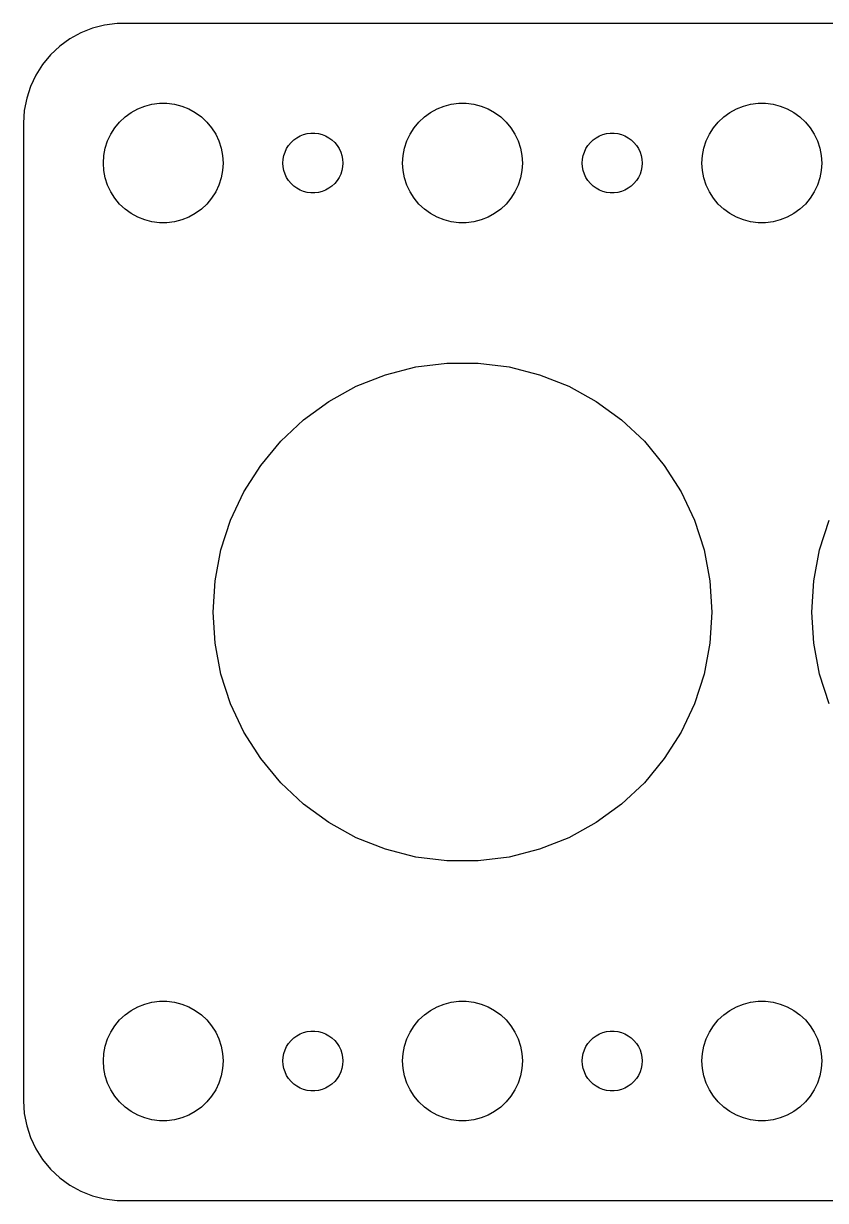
# Model space of a CAD drawing. Header units: metres. Extents: x -82 to 82, y 40 to 98.
# Drawn here: x -82 to -41.8, y 39.5 to 98.5 of the extents above; entities that cross this region are included whole.
import ezdxf

# ---------------------------------------------------------------- set-up
doc = ezdxf.new("R2010")
doc.units = ezdxf.units.M

msp = doc.modelspace()

# ---------------------------------------------------------------- linework, layer by layer
for p, q in [((-79.1289, 98.0241), (-79.6791, 97.7216)), ((-78.5451, 98.2553), (-79.1289, 98.0241)), ((-77.9369, 98.4114), (-78.5451, 98.2553)), ((-77.3139, 98.4901), (-77.9369, 98.4114)), ((77.3139, 98.4901), (-77.3139, 98.4901)), ((-80.1871, 97.3526), (-80.6448, 96.9227)), ((-79.6791, 97.7216), (-80.1871, 97.3526)), ((-80.6448, 96.9227), (-81.0451, 96.4389)), ((-81.0451, 96.4389), (-81.3815, 95.9088)), ((-81.3815, 95.9088), (-81.6489, 95.3406)), ((-81.6489, 95.3406), (-81.8429, 94.7434)), ((-81.8429, 94.7434), (-81.9606, 94.1267)), ((-75.927, 94.3532), (-75.5621, 94.4469)), ((-75.5621, 94.4469), (-75.1884, 94.4941)), ((-75.1884, 94.4941), (-74.8116, 94.4941)), ((-74.8116, 94.4941), (-74.4379, 94.4469)), ((-74.4379, 94.4469), (-74.073, 94.3532)), ((-60.927, 94.3532), (-60.5621, 94.4469)), ((-60.5621, 94.4469), (-60.1884, 94.4941)), ((-60.1884, 94.4941), (-59.8116, 94.4941)), ((-59.8116, 94.4941), (-59.4379, 94.4469)), ((-59.4379, 94.4469), (-59.0729, 94.3532)), ((-45.927, 94.3532), (-45.5621, 94.4469)), ((-45.5621, 94.4469), (-45.1884, 94.4941)), ((-45.1884, 94.4941), (-44.8116, 94.4941)), ((-44.8116, 94.4941), (-44.4379, 94.4469)), ((-44.4379, 94.4469), (-44.0729, 94.3532)), ((-81.9606, 94.1267), (-82, 93.5)), ((-77.1869, 93.5536), (-76.9123, 93.8115)), ((-76.9123, 93.8115), (-76.6075, 94.033)), ((-76.6075, 94.033), (-76.2773, 94.2145)), ((-76.2773, 94.2145), (-75.927, 94.3532)), ((-74.073, 94.3532), (-73.7227, 94.2145)), ((-73.7227, 94.2145), (-73.3925, 94.033)), ((-73.3925, 94.033), (-73.0877, 93.8115)), ((-73.0877, 93.8115), (-72.8131, 93.5536)), ((-62.1869, 93.5536), (-61.9123, 93.8115)), ((-61.9123, 93.8115), (-61.6075, 94.033)), ((-61.6075, 94.033), (-61.2773, 94.2145)), ((-61.2773, 94.2145), (-60.927, 94.3532)), ((-59.0729, 94.3532), (-58.7227, 94.2145)), ((-58.7227, 94.2145), (-58.3925, 94.033)), ((-58.3925, 94.033), (-58.0877, 93.8115)), ((-58.0877, 93.8115), (-57.8131, 93.5536)), ((-47.1869, 93.5536), (-46.9123, 93.8115)), ((-46.9123, 93.8115), (-46.6075, 94.033)), ((-46.6075, 94.033), (-46.2773, 94.2145)), ((-46.2773, 94.2145), (-45.927, 94.3532)), ((-44.0729, 94.3532), (-43.7227, 94.2145)), ((-43.7227, 94.2145), (-43.3925, 94.033)), ((-43.3925, 94.033), (-43.0877, 93.8115)), ((-43.0877, 93.8115), (-42.8131, 93.5536)), ((-82, 93.5), (-82, 44.5)), ((-77.6289, 92.9453), (-77.427, 93.2634)), ((-77.427, 93.2634), (-77.1869, 93.5536)), ((-72.8131, 93.5536), (-72.573, 93.2634)), ((-72.573, 93.2634), (-72.3711, 92.9453)), ((-62.6289, 92.9453), (-62.427, 93.2634)), ((-62.427, 93.2634), (-62.1869, 93.5536)), ((-57.8131, 93.5536), (-57.5729, 93.2634)), ((-57.5729, 93.2634), (-57.3711, 92.9453)), ((-47.6289, 92.9453), (-47.427, 93.2634)), ((-47.427, 93.2634), (-47.1869, 93.5536)), ((-42.8131, 93.5536), (-42.5729, 93.2634)), ((-42.5729, 93.2634), (-42.3711, 92.9453)), ((-77.9057, 92.2461), (-77.7893, 92.6044)), ((-77.7893, 92.6044), (-77.6289, 92.9453)), ((-72.3711, 92.9453), (-72.2107, 92.6044)), ((-72.2107, 92.6044), (-72.0943, 92.2461)), ((-68.5934, 92.5268), (-68.4561, 92.6558)), ((-68.4561, 92.6558), (-68.3037, 92.7665)), ((-68.3037, 92.7665), (-68.1387, 92.8572)), ((-68.1387, 92.8572), (-67.9635, 92.9266)), ((-67.9635, 92.9266), (-67.7811, 92.9734)), ((-67.7811, 92.9734), (-67.5942, 92.997)), ((-67.5942, 92.997), (-67.4058, 92.997)), ((-67.4058, 92.997), (-67.2189, 92.9734)), ((-67.2189, 92.9734), (-67.0365, 92.9266)), ((-67.0365, 92.9266), (-66.8613, 92.8572)), ((-66.8613, 92.8572), (-66.6963, 92.7665)), ((-66.6963, 92.7665), (-66.5439, 92.6558)), ((-66.5439, 92.6558), (-66.4065, 92.5268)), ((-62.9057, 92.2461), (-62.7893, 92.6044)), ((-62.7893, 92.6044), (-62.6289, 92.9453)), ((-57.3711, 92.9453), (-57.2107, 92.6044)), ((-57.2107, 92.6044), (-57.0942, 92.2461)), ((-53.5934, 92.5268), (-53.4561, 92.6558)), ((-53.4561, 92.6558), (-53.3037, 92.7665)), ((-53.3037, 92.7665), (-53.1387, 92.8572)), ((-53.1387, 92.8572), (-52.9635, 92.9266)), ((-52.9635, 92.9266), (-52.7811, 92.9734)), ((-52.7811, 92.9734), (-52.5942, 92.997)), ((-52.5942, 92.997), (-52.4058, 92.997)), ((-52.4058, 92.997), (-52.2189, 92.9734)), ((-52.2189, 92.9734), (-52.0365, 92.9266)), ((-52.0365, 92.9266), (-51.8613, 92.8572)), ((-51.8613, 92.8572), (-51.6963, 92.7665)), ((-51.6963, 92.7665), (-51.5439, 92.6558)), ((-51.5439, 92.6558), (-51.4065, 92.5268)), ((-47.9057, 92.2461), (-47.7893, 92.6044)), ((-47.7893, 92.6044), (-47.6289, 92.9453)), ((-42.3711, 92.9453), (-42.2107, 92.6044)), ((-42.2107, 92.6044), (-42.0942, 92.2461)), ((-77.9763, 91.876), (-77.9057, 92.2461)), ((-72.0943, 92.2461), (-72.0237, 91.876)), ((-68.9529, 91.873), (-68.8947, 92.0522)), ((-68.8947, 92.0522), (-68.8145, 92.2226)), ((-68.8145, 92.2226), (-68.7135, 92.3817)), ((-68.7135, 92.3817), (-68.5934, 92.5268)), ((-66.4065, 92.5268), (-66.2865, 92.3817)), ((-66.2865, 92.3817), (-66.1855, 92.2226)), ((-66.1855, 92.2226), (-66.1053, 92.0522)), ((-66.1053, 92.0522), (-66.0471, 91.873)), ((-62.9763, 91.876), (-62.9057, 92.2461)), ((-57.0942, 92.2461), (-57.0237, 91.876)), ((-53.9529, 91.873), (-53.8947, 92.0522)), ((-53.8947, 92.0522), (-53.8145, 92.2226)), ((-53.8145, 92.2226), (-53.7135, 92.3817)), ((-53.7135, 92.3817), (-53.5934, 92.5268)), ((-51.4065, 92.5268), (-51.2865, 92.3817)), ((-51.2865, 92.3817), (-51.1855, 92.2226)), ((-51.1855, 92.2226), (-51.1053, 92.0522)), ((-51.1053, 92.0522), (-51.0471, 91.873)), ((-47.9763, 91.876), (-47.9057, 92.2461)), ((-42.0942, 92.2461), (-42.0237, 91.876)), ((-78, 91.5), (-77.9763, 91.876)), ((-77.9763, 91.124), (-78, 91.5)), ((-72.0237, 91.876), (-72, 91.5)), ((-72, 91.5), (-72.0237, 91.124)), ((-69, 91.5), (-68.9882, 91.688)), ((-68.9882, 91.312), (-69, 91.5)), ((-68.9882, 91.688), (-68.9529, 91.873)), ((-66.0471, 91.873), (-66.0118, 91.688)), ((-66.0118, 91.688), (-66, 91.5)), ((-66, 91.5), (-66.0118, 91.312)), ((-63, 91.5), (-62.9763, 91.876)), ((-62.9763, 91.124), (-63, 91.5)), ((-57.0237, 91.876), (-57, 91.5)), ((-57, 91.5), (-57.0237, 91.124)), ((-54, 91.5), (-53.9882, 91.688)), ((-53.9882, 91.312), (-54, 91.5)), ((-53.9882, 91.688), (-53.9529, 91.873)), ((-51.0471, 91.873), (-51.0118, 91.688)), ((-51.0118, 91.688), (-51, 91.5)), ((-51, 91.5), (-51.0118, 91.312)), ((-48, 91.5), (-47.9763, 91.876)), ((-47.9763, 91.124), (-48, 91.5)), ((-42.0237, 91.876), (-42, 91.5)), ((-42, 91.5), (-42.0237, 91.124)), ((-77.9057, 90.7539), (-77.9763, 91.124)), ((-72.0237, 91.124), (-72.0943, 90.7539)), ((-68.9529, 91.127), (-68.9882, 91.312)), ((-68.8947, 90.9478), (-68.9529, 91.127)), ((-68.8145, 90.7774), (-68.8947, 90.9478)), ((-66.1053, 90.9478), (-66.1855, 90.7774)), ((-66.0471, 91.127), (-66.1053, 90.9478)), ((-66.0118, 91.312), (-66.0471, 91.127)), ((-62.9057, 90.7539), (-62.9763, 91.124)), ((-57.0237, 91.124), (-57.0942, 90.7539)), ((-53.9529, 91.127), (-53.9882, 91.312)), ((-53.8947, 90.9478), (-53.9529, 91.127)), ((-53.8145, 90.7774), (-53.8947, 90.9478)), ((-51.1053, 90.9478), (-51.1855, 90.7774)), ((-51.0471, 91.127), (-51.1053, 90.9478)), ((-51.0118, 91.312), (-51.0471, 91.127)), ((-47.9057, 90.7539), (-47.9763, 91.124)), ((-42.0237, 91.124), (-42.0942, 90.7539)), ((-77.7893, 90.3956), (-77.9057, 90.7539)), ((-77.6289, 90.0547), (-77.7893, 90.3956)), ((-72.2107, 90.3956), (-72.3711, 90.0547)), ((-72.0943, 90.7539), (-72.2107, 90.3956)), ((-68.7135, 90.6183), (-68.8145, 90.7774)), ((-68.5934, 90.4732), (-68.7135, 90.6183)), ((-68.4561, 90.3442), (-68.5934, 90.4732)), ((-68.3037, 90.2335), (-68.4561, 90.3442)), ((-66.5439, 90.3442), (-66.6963, 90.2335)), ((-66.4065, 90.4732), (-66.5439, 90.3442)), ((-66.2865, 90.6183), (-66.4065, 90.4732)), ((-66.1855, 90.7774), (-66.2865, 90.6183)), ((-62.7893, 90.3956), (-62.9057, 90.7539)), ((-62.6289, 90.0547), (-62.7893, 90.3956)), ((-57.2107, 90.3956), (-57.3711, 90.0547)), ((-57.0942, 90.7539), (-57.2107, 90.3956)), ((-53.7135, 90.6183), (-53.8145, 90.7774)), ((-53.5934, 90.4732), (-53.7135, 90.6183)), ((-53.4561, 90.3442), (-53.5934, 90.4732)), ((-53.3037, 90.2335), (-53.4561, 90.3442)), ((-51.5439, 90.3442), (-51.6963, 90.2335)), ((-51.4065, 90.4732), (-51.5439, 90.3442)), ((-51.2865, 90.6183), (-51.4065, 90.4732)), ((-51.1855, 90.7774), (-51.2865, 90.6183)), ((-47.7893, 90.3956), (-47.9057, 90.7539)), ((-47.6289, 90.0547), (-47.7893, 90.3956)), ((-42.2107, 90.3956), (-42.3711, 90.0547)), ((-42.0942, 90.7539), (-42.2107, 90.3956)), ((-77.427, 89.7366), (-77.6289, 90.0547)), ((-77.1869, 89.4464), (-77.427, 89.7366)), ((-72.573, 89.7366), (-72.8131, 89.4464)), ((-72.3711, 90.0547), (-72.573, 89.7366)), ((-68.1387, 90.1427), (-68.3037, 90.2335)), ((-67.9635, 90.0734), (-68.1387, 90.1427)), ((-67.7811, 90.0266), (-67.9635, 90.0734)), ((-67.5942, 90.003), (-67.7811, 90.0266)), ((-67.4058, 90.003), (-67.5942, 90.003)), ((-67.2189, 90.0266), (-67.4058, 90.003)), ((-67.0365, 90.0734), (-67.2189, 90.0266)), ((-66.8613, 90.1427), (-67.0365, 90.0734)), ((-66.6963, 90.2335), (-66.8613, 90.1427)), ((-62.427, 89.7366), (-62.6289, 90.0547)), ((-62.1869, 89.4464), (-62.427, 89.7366)), ((-57.5729, 89.7366), (-57.8131, 89.4464)), ((-57.3711, 90.0547), (-57.5729, 89.7366)), ((-53.1387, 90.1427), (-53.3037, 90.2335)), ((-52.9635, 90.0734), (-53.1387, 90.1427)), ((-52.7811, 90.0266), (-52.9635, 90.0734)), ((-52.5942, 90.003), (-52.7811, 90.0266)), ((-52.4058, 90.003), (-52.5942, 90.003)), ((-52.2189, 90.0266), (-52.4058, 90.003)), ((-52.0365, 90.0734), (-52.2189, 90.0266)), ((-51.8613, 90.1427), (-52.0365, 90.0734)), ((-51.6963, 90.2335), (-51.8613, 90.1427)), ((-47.427, 89.7366), (-47.6289, 90.0547)), ((-47.1869, 89.4464), (-47.427, 89.7366)), ((-42.5729, 89.7366), (-42.8131, 89.4464)), ((-42.3711, 90.0547), (-42.5729, 89.7366)), ((-76.9123, 89.1884), (-77.1869, 89.4464)), ((-76.6075, 88.967), (-76.9123, 89.1884)), ((-73.0877, 89.1884), (-73.3925, 88.967)), ((-72.8131, 89.4464), (-73.0877, 89.1884)), ((-61.9123, 89.1884), (-62.1869, 89.4464)), ((-61.6075, 88.967), (-61.9123, 89.1884)), ((-58.0877, 89.1884), (-58.3925, 88.967)), ((-57.8131, 89.4464), (-58.0877, 89.1884)), ((-46.9123, 89.1884), (-47.1869, 89.4464)), ((-46.6075, 88.967), (-46.9123, 89.1884)), ((-43.0877, 89.1884), (-43.3925, 88.967)), ((-42.8131, 89.4464), (-43.0877, 89.1884)), ((-76.2773, 88.7855), (-76.6075, 88.967)), ((-75.927, 88.6468), (-76.2773, 88.7855)), ((-75.5621, 88.5531), (-75.927, 88.6468)), ((-75.1884, 88.5059), (-75.5621, 88.5531)), ((-74.8116, 88.5059), (-75.1884, 88.5059)), ((-74.4379, 88.5531), (-74.8116, 88.5059)), ((-74.073, 88.6468), (-74.4379, 88.5531)), ((-73.7227, 88.7855), (-74.073, 88.6468)), ((-73.3925, 88.967), (-73.7227, 88.7855)), ((-61.2773, 88.7855), (-61.6075, 88.967)), ((-60.927, 88.6468), (-61.2773, 88.7855)), ((-60.5621, 88.5531), (-60.927, 88.6468)), ((-60.1884, 88.5059), (-60.5621, 88.5531)), ((-59.8116, 88.5059), (-60.1884, 88.5059)), ((-59.4379, 88.5531), (-59.8116, 88.5059)), ((-59.0729, 88.6468), (-59.4379, 88.5531)), ((-58.7227, 88.7855), (-59.0729, 88.6468)), ((-58.3925, 88.967), (-58.7227, 88.7855)), ((-46.2773, 88.7855), (-46.6075, 88.967)), ((-45.927, 88.6468), (-46.2773, 88.7855)), ((-45.5621, 88.5531), (-45.927, 88.6468)), ((-45.1884, 88.5059), (-45.5621, 88.5531)), ((-44.8116, 88.5059), (-45.1884, 88.5059)), ((-44.4379, 88.5531), (-44.8116, 88.5059)), ((-44.0729, 88.6468), (-44.4379, 88.5531)), ((-43.7227, 88.7855), (-44.0729, 88.6468)), ((-43.3925, 88.967), (-43.7227, 88.7855)), ((-62.3423, 81.2786), (-60.7849, 81.4753)), ((-60.7849, 81.4753), (-59.2151, 81.4753)), ((-59.2151, 81.4753), (-57.6577, 81.2786)), ((-65.3222, 80.3103), (-63.8627, 80.8882)), ((-63.8627, 80.8882), (-62.3423, 81.2786)), ((-57.6577, 81.2786), (-56.1373, 80.8882)), ((-56.1373, 80.8882), (-54.6777, 80.3103)), ((-66.6978, 79.5541), (-65.3222, 80.3103)), ((-54.6777, 80.3103), (-53.3022, 79.5541)), ((-67.9678, 78.6314), (-66.6978, 79.5541)), ((-53.3022, 79.5541), (-52.0322, 78.6314)), ((-69.1121, 77.5568), (-67.9678, 78.6314)), ((-52.0322, 78.6314), (-50.8879, 77.5568)), ((-70.1127, 76.3473), (-69.1121, 77.5568)), ((-50.8879, 77.5568), (-49.8873, 76.3473)), ((-70.9538, 75.0219), (-70.1127, 76.3473)), ((-49.8873, 76.3473), (-49.0462, 75.0219)), ((-71.6222, 73.6015), (-70.9538, 75.0219)), ((-49.0462, 75.0219), (-48.3778, 73.6015)), ((-72.1073, 72.1086), (-71.6222, 73.6015)), ((-48.3778, 73.6015), (-47.8927, 72.1086)), ((-42.1073, 72.1086), (-41.6222, 73.6015)), ((-72.4014, 70.5667), (-72.1073, 72.1086)), ((-47.8927, 72.1086), (-47.5986, 70.5667)), ((-42.4014, 70.5667), (-42.1073, 72.1086)), ((-72.5, 69), (-72.4014, 70.5667)), ((-47.5986, 70.5667), (-47.5, 69)), ((-42.5, 69), (-42.4014, 70.5667)), ((-72.4014, 67.4333), (-72.5, 69)), ((-47.5, 69), (-47.5986, 67.4333)), ((-42.4014, 67.4333), (-42.5, 69)), ((-72.1073, 65.8914), (-72.4014, 67.4333)), ((-47.5986, 67.4333), (-47.8927, 65.8914)), ((-42.1073, 65.8914), (-42.4014, 67.4333)), ((-71.6222, 64.3985), (-72.1073, 65.8914)), ((-47.8927, 65.8914), (-48.3778, 64.3985)), ((-41.6222, 64.3985), (-42.1073, 65.8914)), ((-70.9538, 62.9781), (-71.6222, 64.3985)), ((-48.3778, 64.3985), (-49.0462, 62.9781)), ((-70.1127, 61.6527), (-70.9538, 62.9781)), ((-49.0462, 62.9781), (-49.8873, 61.6527)), ((-69.1121, 60.4432), (-70.1127, 61.6527)), ((-49.8873, 61.6527), (-50.8879, 60.4432)), ((-67.9678, 59.3686), (-69.1121, 60.4432)), ((-50.8879, 60.4432), (-52.0322, 59.3686)), ((-66.6978, 58.4459), (-67.9678, 59.3686)), ((-52.0322, 59.3686), (-53.3022, 58.4459)), ((-65.3222, 57.6897), (-66.6978, 58.4459)), ((-53.3022, 58.4459), (-54.6777, 57.6897)), ((-63.8627, 57.1118), (-65.3222, 57.6897)), ((-54.6777, 57.6897), (-56.1373, 57.1118)), ((-62.3423, 56.7214), (-63.8627, 57.1118)), ((-60.7849, 56.5247), (-62.3423, 56.7214)), ((-57.6577, 56.7214), (-59.2151, 56.5247)), ((-56.1373, 57.1118), (-57.6577, 56.7214)), ((-59.2151, 56.5247), (-60.7849, 56.5247)), ((-76.9123, 48.8116), (-76.6075, 49.033)), ((-76.6075, 49.033), (-76.2773, 49.2145)), ((-76.2773, 49.2145), (-75.927, 49.3532)), ((-75.927, 49.3532), (-75.5621, 49.4469)), ((-75.5621, 49.4469), (-75.1884, 49.4941)), ((-75.1884, 49.4941), (-74.8116, 49.4941)), ((-74.8116, 49.4941), (-74.4379, 49.4469)), ((-74.4379, 49.4469), (-74.073, 49.3532)), ((-74.073, 49.3532), (-73.7227, 49.2145)), ((-73.7227, 49.2145), (-73.3925, 49.033)), ((-73.3925, 49.033), (-73.0877, 48.8116)), ((-61.9123, 48.8116), (-61.6075, 49.033)), ((-61.6075, 49.033), (-61.2773, 49.2145)), ((-61.2773, 49.2145), (-60.927, 49.3532)), ((-60.927, 49.3532), (-60.5621, 49.4469)), ((-60.5621, 49.4469), (-60.1884, 49.4941)), ((-60.1884, 49.4941), (-59.8116, 49.4941)), ((-59.8116, 49.4941), (-59.4379, 49.4469)), ((-59.4379, 49.4469), (-59.0729, 49.3532)), ((-59.0729, 49.3532), (-58.7227, 49.2145)), ((-58.7227, 49.2145), (-58.3925, 49.033)), ((-58.3925, 49.033), (-58.0877, 48.8116)), ((-46.9123, 48.8116), (-46.6075, 49.033)), ((-46.6075, 49.033), (-46.2773, 49.2145)), ((-46.2773, 49.2145), (-45.927, 49.3532)), ((-45.927, 49.3532), (-45.5621, 49.4469)), ((-45.5621, 49.4469), (-45.1884, 49.4941)), ((-45.1884, 49.4941), (-44.8116, 49.4941)), ((-44.8116, 49.4941), (-44.4379, 49.4469)), ((-44.4379, 49.4469), (-44.0729, 49.3532)), ((-44.0729, 49.3532), (-43.7227, 49.2145)), ((-43.7227, 49.2145), (-43.3925, 49.033)), ((-43.3925, 49.033), (-43.0877, 48.8116)), ((-77.427, 48.2634), (-77.1869, 48.5536)), ((-77.1869, 48.5536), (-76.9123, 48.8116)), ((-73.0877, 48.8116), (-72.8131, 48.5536)), ((-72.8131, 48.5536), (-72.573, 48.2634)), ((-62.427, 48.2634), (-62.1869, 48.5536)), ((-62.1869, 48.5536), (-61.9123, 48.8116)), ((-58.0877, 48.8116), (-57.8131, 48.5536)), ((-57.8131, 48.5536), (-57.5729, 48.2634)), ((-47.427, 48.2634), (-47.1869, 48.5536)), ((-47.1869, 48.5536), (-46.9123, 48.8116)), ((-43.0877, 48.8116), (-42.8131, 48.5536)), ((-42.8131, 48.5536), (-42.5729, 48.2634)), ((-77.7893, 47.6044), (-77.6289, 47.9453)), ((-77.6289, 47.9453), (-77.427, 48.2634)), ((-72.573, 48.2634), (-72.3711, 47.9453)), ((-72.3711, 47.9453), (-72.2107, 47.6044)), ((-68.3037, 47.7665), (-68.1387, 47.8573)), ((-68.1387, 47.8573), (-67.9635, 47.9266)), ((-67.9635, 47.9266), (-67.7811, 47.9734)), ((-67.7811, 47.9734), (-67.5942, 47.997)), ((-67.5942, 47.997), (-67.4058, 47.997)), ((-67.4058, 47.997), (-67.2189, 47.9734)), ((-67.2189, 47.9734), (-67.0365, 47.9266)), ((-67.0365, 47.9266), (-66.8613, 47.8573)), ((-66.8613, 47.8573), (-66.6963, 47.7665)), ((-62.7893, 47.6044), (-62.6289, 47.9453)), ((-62.6289, 47.9453), (-62.427, 48.2634)), ((-57.5729, 48.2634), (-57.3711, 47.9453)), ((-57.3711, 47.9453), (-57.2107, 47.6044)), ((-53.3037, 47.7665), (-53.1387, 47.8573)), ((-53.1387, 47.8573), (-52.9635, 47.9266)), ((-52.9635, 47.9266), (-52.7811, 47.9734)), ((-52.7811, 47.9734), (-52.5942, 47.997)), ((-52.5942, 47.997), (-52.4058, 47.997)), ((-52.4058, 47.997), (-52.2189, 47.9734)), ((-52.2189, 47.9734), (-52.0365, 47.9266)), ((-52.0365, 47.9266), (-51.8613, 47.8573)), ((-51.8613, 47.8573), (-51.6963, 47.7665)), ((-47.7893, 47.6044), (-47.6289, 47.9453)), ((-47.6289, 47.9453), (-47.427, 48.2634)), ((-42.5729, 48.2634), (-42.3711, 47.9453)), ((-42.3711, 47.9453), (-42.2107, 47.6044)), ((-77.9763, 46.876), (-77.9057, 47.2461)), ((-77.9057, 47.2461), (-77.7893, 47.6044)), ((-72.2107, 47.6044), (-72.0943, 47.2461)), ((-72.0943, 47.2461), (-72.0237, 46.876)), ((-68.8947, 47.0522), (-68.8145, 47.2226)), ((-68.8145, 47.2226), (-68.7135, 47.3817)), ((-68.7135, 47.3817), (-68.5934, 47.5268)), ((-68.5934, 47.5268), (-68.4561, 47.6558)), ((-68.4561, 47.6558), (-68.3037, 47.7665)), ((-66.6963, 47.7665), (-66.5439, 47.6558)), ((-66.5439, 47.6558), (-66.4065, 47.5268)), ((-66.4065, 47.5268), (-66.2865, 47.3817)), ((-66.2865, 47.3817), (-66.1855, 47.2226)), ((-66.1855, 47.2226), (-66.1053, 47.0522)), ((-62.9763, 46.876), (-62.9057, 47.2461)), ((-62.9057, 47.2461), (-62.7893, 47.6044)), ((-57.2107, 47.6044), (-57.0942, 47.2461)), ((-57.0942, 47.2461), (-57.0237, 46.876)), ((-53.8947, 47.0522), (-53.8145, 47.2226)), ((-53.8145, 47.2226), (-53.7135, 47.3817)), ((-53.7135, 47.3817), (-53.5934, 47.5268)), ((-53.5934, 47.5268), (-53.4561, 47.6558)), ((-53.4561, 47.6558), (-53.3037, 47.7665)), ((-51.6963, 47.7665), (-51.5439, 47.6558)), ((-51.5439, 47.6558), (-51.4065, 47.5268)), ((-51.4065, 47.5268), (-51.2865, 47.3817)), ((-51.2865, 47.3817), (-51.1855, 47.2226)), ((-51.1855, 47.2226), (-51.1053, 47.0522)), ((-47.9763, 46.876), (-47.9057, 47.2461)), ((-47.9057, 47.2461), (-47.7893, 47.6044)), ((-42.2107, 47.6044), (-42.0942, 47.2461)), ((-42.0942, 47.2461), (-42.0237, 46.876)), ((-78, 46.5), (-77.9763, 46.876)), ((-72.0237, 46.876), (-72, 46.5)), ((-69, 46.5), (-68.9882, 46.688)), ((-68.9882, 46.688), (-68.9529, 46.873)), ((-68.9529, 46.873), (-68.8947, 47.0522)), ((-66.1053, 47.0522), (-66.0471, 46.873)), ((-66.0471, 46.873), (-66.0118, 46.688)), ((-66.0118, 46.688), (-66, 46.5)), ((-63, 46.5), (-62.9763, 46.876)), ((-57.0237, 46.876), (-57, 46.5)), ((-54, 46.5), (-53.9882, 46.688)), ((-53.9882, 46.688), (-53.9529, 46.873)), ((-53.9529, 46.873), (-53.8947, 47.0522)), ((-51.1053, 47.0522), (-51.0471, 46.873)), ((-51.0471, 46.873), (-51.0118, 46.688)), ((-51.0118, 46.688), (-51, 46.5)), ((-48, 46.5), (-47.9763, 46.876)), ((-42.0237, 46.876), (-42, 46.5)), ((-77.9763, 46.124), (-78, 46.5)), ((-77.9057, 45.7539), (-77.9763, 46.124)), ((-72.0237, 46.124), (-72.0943, 45.7539)), ((-72, 46.5), (-72.0237, 46.124)), ((-68.9882, 46.312), (-69, 46.5)), ((-68.9529, 46.127), (-68.9882, 46.312)), ((-68.8947, 45.9478), (-68.9529, 46.127)), ((-66.0471, 46.127), (-66.1053, 45.9478)), ((-66.0118, 46.312), (-66.0471, 46.127)), ((-66, 46.5), (-66.0118, 46.312)), ((-62.9763, 46.124), (-63, 46.5)), ((-62.9057, 45.7539), (-62.9763, 46.124)), ((-57.0237, 46.124), (-57.0942, 45.7539)), ((-57, 46.5), (-57.0237, 46.124)), ((-53.9882, 46.312), (-54, 46.5)), ((-53.9529, 46.127), (-53.9882, 46.312)), ((-53.8947, 45.9478), (-53.9529, 46.127)), ((-51.0471, 46.127), (-51.1053, 45.9478)), ((-51.0118, 46.312), (-51.0471, 46.127)), ((-51, 46.5), (-51.0118, 46.312)), ((-47.9763, 46.124), (-48, 46.5)), ((-47.9057, 45.7539), (-47.9763, 46.124)), ((-42.0237, 46.124), (-42.0942, 45.7539)), ((-42, 46.5), (-42.0237, 46.124)), ((-77.7893, 45.3956), (-77.9057, 45.7539)), ((-72.0943, 45.7539), (-72.2107, 45.3956)), ((-68.8145, 45.7774), (-68.8947, 45.9478)), ((-68.7135, 45.6183), (-68.8145, 45.7774)), ((-68.5934, 45.4732), (-68.7135, 45.6183)), ((-68.4561, 45.3442), (-68.5934, 45.4732)), ((-66.4065, 45.4732), (-66.5439, 45.3442)), ((-66.2865, 45.6183), (-66.4065, 45.4732)), ((-66.1855, 45.7774), (-66.2865, 45.6183)), ((-66.1053, 45.9478), (-66.1855, 45.7774)), ((-62.7893, 45.3956), (-62.9057, 45.7539)), ((-57.0942, 45.7539), (-57.2107, 45.3956)), ((-53.8145, 45.7774), (-53.8947, 45.9478)), ((-53.7135, 45.6183), (-53.8145, 45.7774)), ((-53.5934, 45.4732), (-53.7135, 45.6183)), ((-53.4561, 45.3442), (-53.5934, 45.4732)), ((-51.4065, 45.4732), (-51.5439, 45.3442)), ((-51.2865, 45.6183), (-51.4065, 45.4732)), ((-51.1855, 45.7774), (-51.2865, 45.6183)), ((-51.1053, 45.9478), (-51.1855, 45.7774)), ((-47.7893, 45.3956), (-47.9057, 45.7539)), ((-42.0942, 45.7539), (-42.2107, 45.3956)), ((-77.6289, 45.0547), (-77.7893, 45.3956)), ((-77.427, 44.7366), (-77.6289, 45.0547)), ((-72.3711, 45.0547), (-72.573, 44.7366)), ((-72.2107, 45.3956), (-72.3711, 45.0547)), ((-68.3037, 45.2335), (-68.4561, 45.3442)), ((-68.1387, 45.1428), (-68.3037, 45.2335)), ((-67.9635, 45.0734), (-68.1387, 45.1428)), ((-67.7811, 45.0266), (-67.9635, 45.0734)), ((-67.5942, 45.003), (-67.7811, 45.0266)), ((-67.4058, 45.003), (-67.5942, 45.003)), ((-67.2189, 45.0266), (-67.4058, 45.003)), ((-67.0365, 45.0734), (-67.2189, 45.0266)), ((-66.8613, 45.1428), (-67.0365, 45.0734)), ((-66.6963, 45.2335), (-66.8613, 45.1428)), ((-66.5439, 45.3442), (-66.6963, 45.2335)), ((-62.6289, 45.0547), (-62.7893, 45.3956)), ((-62.427, 44.7366), (-62.6289, 45.0547)), ((-57.3711, 45.0547), (-57.5729, 44.7366)), ((-57.2107, 45.3956), (-57.3711, 45.0547)), ((-53.3037, 45.2335), (-53.4561, 45.3442)), ((-53.1387, 45.1428), (-53.3037, 45.2335)), ((-52.9635, 45.0734), (-53.1387, 45.1428)), ((-52.7811, 45.0266), (-52.9635, 45.0734)), ((-52.5942, 45.003), (-52.7811, 45.0266)), ((-52.4058, 45.003), (-52.5942, 45.003)), ((-52.2189, 45.0266), (-52.4058, 45.003)), ((-52.0365, 45.0734), (-52.2189, 45.0266)), ((-51.8613, 45.1428), (-52.0365, 45.0734)), ((-51.6963, 45.2335), (-51.8613, 45.1428)), ((-51.5439, 45.3442), (-51.6963, 45.2335)), ((-47.6289, 45.0547), (-47.7893, 45.3956)), ((-47.427, 44.7366), (-47.6289, 45.0547)), ((-42.3711, 45.0547), (-42.5729, 44.7366)), ((-42.2107, 45.3956), (-42.3711, 45.0547)), ((-82, 44.5), (-81.9606, 43.8733)), ((-77.1869, 44.4464), (-77.427, 44.7366)), ((-76.9123, 44.1885), (-77.1869, 44.4464)), ((-72.8131, 44.4464), (-73.0877, 44.1885)), ((-72.573, 44.7366), (-72.8131, 44.4464)), ((-62.1869, 44.4464), (-62.427, 44.7366)), ((-61.9123, 44.1885), (-62.1869, 44.4464)), ((-57.8131, 44.4464), (-58.0877, 44.1885)), ((-57.5729, 44.7366), (-57.8131, 44.4464)), ((-47.1869, 44.4464), (-47.427, 44.7366)), ((-46.9123, 44.1885), (-47.1869, 44.4464)), ((-42.8131, 44.4464), (-43.0877, 44.1885)), ((-42.5729, 44.7366), (-42.8131, 44.4464)), ((-81.9606, 43.8733), (-81.8429, 43.2566)), ((-76.6075, 43.967), (-76.9123, 44.1885)), ((-76.2773, 43.7855), (-76.6075, 43.967)), ((-75.927, 43.6468), (-76.2773, 43.7855)), ((-75.5621, 43.5531), (-75.927, 43.6468)), ((-74.073, 43.6468), (-74.4379, 43.5531)), ((-73.7227, 43.7855), (-74.073, 43.6468)), ((-73.3925, 43.967), (-73.7227, 43.7855)), ((-73.0877, 44.1885), (-73.3925, 43.967)), ((-61.6075, 43.967), (-61.9123, 44.1885)), ((-61.2773, 43.7855), (-61.6075, 43.967)), ((-60.927, 43.6468), (-61.2773, 43.7855)), ((-60.5621, 43.5531), (-60.927, 43.6468)), ((-59.0729, 43.6468), (-59.4379, 43.5531)), ((-58.7227, 43.7855), (-59.0729, 43.6468)), ((-58.3925, 43.967), (-58.7227, 43.7855)), ((-58.0877, 44.1885), (-58.3925, 43.967)), ((-46.6075, 43.967), (-46.9123, 44.1885)), ((-46.2773, 43.7855), (-46.6075, 43.967)), ((-45.927, 43.6468), (-46.2773, 43.7855)), ((-45.5621, 43.5531), (-45.927, 43.6468)), ((-44.0729, 43.6468), (-44.4379, 43.5531)), ((-43.7227, 43.7855), (-44.0729, 43.6468)), ((-43.3925, 43.967), (-43.7227, 43.7855)), ((-43.0877, 44.1885), (-43.3925, 43.967)), ((-81.8429, 43.2566), (-81.6489, 42.6594)), ((-75.1884, 43.5059), (-75.5621, 43.5531)), ((-74.8116, 43.5059), (-75.1884, 43.5059)), ((-74.4379, 43.5531), (-74.8116, 43.5059)), ((-60.1884, 43.5059), (-60.5621, 43.5531)), ((-59.8116, 43.5059), (-60.1884, 43.5059)), ((-59.4379, 43.5531), (-59.8116, 43.5059)), ((-45.1884, 43.5059), (-45.5621, 43.5531)), ((-44.8116, 43.5059), (-45.1884, 43.5059)), ((-44.4379, 43.5531), (-44.8116, 43.5059)), ((-81.6489, 42.6594), (-81.3815, 42.0912)), ((-81.3815, 42.0912), (-81.0451, 41.5611)), ((-81.0451, 41.5611), (-80.6448, 41.0773)), ((-80.6448, 41.0773), (-80.1871, 40.6474)), ((-80.1871, 40.6474), (-79.6791, 40.2784)), ((-79.6791, 40.2784), (-79.1289, 39.9759)), ((-79.1289, 39.9759), (-78.5451, 39.7447)), ((-78.5451, 39.7447), (-77.9369, 39.5886)), ((-77.9369, 39.5886), (-77.3139, 39.5099)), ((-77.3139, 39.5099), (77.3139, 39.5099))]:
    msp.add_line(p, q)

doc.saveas('drawing.dxf')
